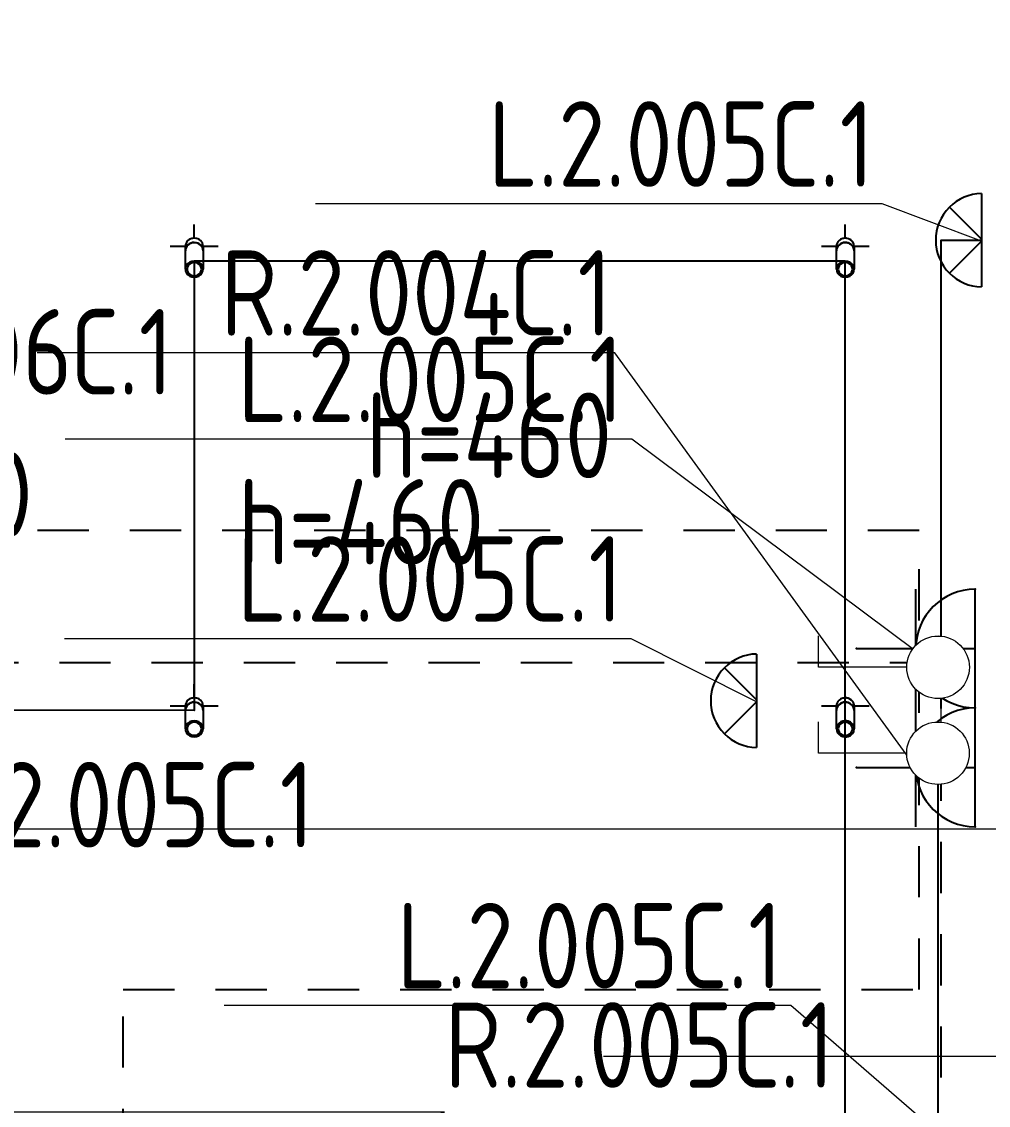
# Model space of a CAD drawing. Header units: millimetres. Extents: x -298345 to 861279, y -149517 to 72226.
# Drawn here: x 310313 to 313141, y 25408 to 28578 of the extents above; entities that cross this region are included whole.
import ezdxf
from ezdxf import colors
from ezdxf.entities.mleader import LeaderData, LeaderLine
from ezdxf.math import Vec2, Vec3

# ---------------------------------------------------------------- set-up
doc = ezdxf.new("R2010")
doc.units = ezdxf.units.MM
doc.linetypes.add('JIS_02_0.7', pattern=[1.35, 0.75, -0.6])
doc.layers.get('0').update_dxf_attribs({"plot": 0})
for name, color, linetype in [('0_UNC_1 Сети. Оборудование', 1, 'Continuous'), ('0_UNC_12 ДСУП. Оборудование', 104, 'Continuous'), ('0_UNC_12 ДСУП. Трассы', 104, 'Continuous'), ('0_UNC_2 Розетки. Трассы', 1, 'Continuous'), ('0_UNC_3 Свет. Выключатели 230', 1, 'Continuous'), ('0_UNC_3 Свет. Выключатели 230. Трассы', 1, 'Continuous'), ('0_UNC_3 Свет. Трассы', 1, 'Continuous'), ('0_UNC_3.2 Аварийный свет. Оборудование', 1, 'Continuous'), ('ВиК. Оборудование', 1, 'Continuous')]:
    doc.layers.add(name, color=color, linetype=linetype)
doc.layers.add('0_UNC_2 Розетки. Оборудование', color=7, linetype='Continuous', true_color=0x991b1e)
doc.layers.add('0_UNC_3 Свет. Оборудование', color=7, linetype='Continuous', true_color=0x991b1e)
doc.styles.add('Unecom', font='GOST2304A_0.ttf', dxfattribs={"height": 2.5})

# ---------------------------------------------------------------- blocks, each defined once
blk = doc.blocks.new('_None')
blk = doc.blocks.new('*U317')
at = {"color": 0, "linetype": 'ByBlock', "lineweight": -2}
for points in [[(0, 1.737), (0, -1.737)], [(1.737, 1.737), (1.737, -1.737)]]:
    blk.add_lwpolyline(points, dxfattribs=at)
at = {"color": 0, "ltscale": 0.4}
blk.add_lwpolyline([(3.475, 0), (0, 0)], dxfattribs=at)
at = {"color": 0, "linetype": 'ByBlock', "lineweight": -2}
blk.add_arc((0, 0), 1.737, 270, 90, dxfattribs=at)
for p in [(0, 1.737), (3.475, 0), (0, -1.737)]:
    blk.add_point(p, dxfattribs=at)
at = {"color": 18, "true_color": 0x000000, "style": 'Unecom', "flags": 1}
for tag, p in [('НАЗНАЧЕНИЕ', (-2.52, 0.678)), ('ГРУППА', (-2.52, -2.272))]:
    blk.add_attdef(tag, p, '', height=2.5, rotation=180, dxfattribs=at)
at = {"layer": 'Defpoints', "style": 'Unecom'}
for tag, p in [('АТРИБУТ', (12.974, 0.678)), ('МОДЕЛЬ', (12.974, -2.272))]:
    blk.add_attdef(tag, p, '', height=2.5, rotation=180, dxfattribs=at)
blk = doc.blocks.new('*U112')
at = {"color": 0}
blk.add_wipeout([(-0.867, 0.857), (-0.864, 0.935), (-0.849, 1.041), (-0.806, 1.186), (-0.751, 1.301), (-0.648, 1.44), (-0.501, 1.575), (-0.34, 1.661), (-0.16, 1.719), (0.007, 1.733), (0.198, 1.711), (0.389, 1.64), (0.524, 1.558), (0.642, 1.449), (0.758, 1.3), (0.813, 1.168), (0.85, 1.021), (0.863, 0.87), (0.856, 0.748), (0.834, 0.63), (0.785, 0.505), (0.707, 0.365), (0.629, 0.271), (0.522, 0.175), (0.379, 0.087), (0.199, 0.027), (0, 0), (-0.126, 0.012), (-0.303, 0.055), (-0.47, 0.138), (-0.589, 0.231), (-0.721, 0.391), (-0.796, 0.536), (-0.855, 0.723)], dxfattribs=at)
blk.add_wipeout([(-0.867, 0.867), (-0.862, 0.958), (-0.842, 1.074), (-0.806, 1.186), (-0.751, 1.301), (-0.687, 1.396), (-0.608, 1.485), (-0.501, 1.575), (-0.409, 1.632), (-0.271, 1.691), (-0.16, 1.719), (-0.037, 1.733), (0.05, 1.733), (0.198, 1.711), (0.339, 1.665), (0.438, 1.615), (0.555, 1.533), (0.642, 1.449), (0.727, 1.34), (0.789, 1.228), (0.838, 1.09), (0.863, 0.952), (0.863, 0.788), (0.834, 0.63), (0.775, 0.477), (0.707, 0.365), (0.629, 0.271), (0.522, 0.175), (0.411, 0.104), (0.281, 0.047), (0.117, 0.008), (-0.059, 0.002), (-0.194, 0.022), (-0.346, 0.072), (-0.47, 0.138), (-0.589, 0.231), (-0.679, 0.328), (-0.763, 0.455), (-0.83, 0.617), (-0.86, 0.757)], dxfattribs=at)
at = {"color": 0, "lineweight": 13}
blk.add_lwpolyline([(0, 1.734), (0, 4.179), (0.867, 4.179)], dxfattribs=at)
blk.add_circle((0, 0.867), 0.867, dxfattribs=at)
blk.add_circle((0, 0.867), 0.867, dxfattribs=at)
blk.add_circle((0, 0.867), 0.867, dxfattribs=at)
blk.add_circle((0, 0.867), 0.867, dxfattribs=at)
blk.add_circle((0, 0.867), 0.867, dxfattribs=at)
blk.add_circle((0, 0.867), 0.867, dxfattribs=at)
at = {"color": 0, "style": 'Unecom', "flags": 9}
for tag in ['ГРУППА', 'НАИМЕНОВАНИЕ']:
    blk.add_attdef(tag, (0, 0), '', height=2.5, dxfattribs=at)
blk = doc.blocks.new('Светильник настенный типовой - Бра_ Тип 1-V47-План групп освещения и выключателей подвального этажа на отм_-7_200_М1_50')
at = {"color": 0}
for p, q in [((-148.6, -141.7), (-8.8, -2)), ((-8.8, -2), (-148.6, -141.7)), ((140, -141.7), (0.3, -2)), ((0.3, -2), (140, -141.7))]:
    blk.add_line(p, q, dxfattribs=at)
blk.add_lwpolyline([(-208.3, -2), (199.8, -2)], dxfattribs=at)
for start, end in [(181.2879, 225), (315, 358.7121), (225, 315)]:
    blk.add_arc((-4.3, 2.6), 204.1, start, end, dxfattribs=at)
at = {"color": 0, "style": 'Unecom'}
for tag, p, flags in [('НАЗНАЧЕНИЕ', (-456.2, 281.8), 1), ('ГРУППА', (-456.2, 278.9), 9)]:
    blk.add_attdef(tag, p, '', height=2.5, rotation=180, dxfattribs=dict(at, flags=flags))
for tag, p in [('АТРИБУТ', (-440.7, 281.8)), ('МОДЕЛЬ', (-440.7, 278.9))]:
    blk.add_attdef(tag, p, '', height=2.5, rotation=180, dxfattribs=at)
at = {"color": 0, "style": 'Unecom', "flags": 9}
blk.add_attdef('НАИМЕНОВАНИЕ', (0, 0), '', height=2.5, dxfattribs=at)
blk = doc.blocks.new('Светильникпотол_тке _3_30013')
at = {"color": 0}
for p, q in [((5115, 17339), (5115, 17379.1)), ((5045, 17315.5), (5089.1, 17315.5)), ((5089, 17303), (5089, 17315.5)), ((5089, 17315.4), (5089, 17315.5)), ((5141, 17315.5), (5141, 17303)), ((5141, 17315.5), (5141, 17315.4)), ((5141, 17315.5), (5185, 17315.5)), ((5089, 17248.6), (5089, 17302.1)), ((5141, 17302.1), (5141, 17248.6))]:
    blk.add_line(p, q, dxfattribs=at)
for centre, major_axis, start_param, end_param in [((5115, 17315.4), (26, 0), 1.570796, 3.141593), ((5115, 17303), (26, 0), 1.570796, 3.141593), ((5115, 17302.1), (26, 0), 1.570796, 3.141593), ((5115, 17315.5), (26, 0), 1.570796, 2.617994), ((5115, 17315.5), (26, 0), 1.570796, 2.617994), ((5115, 17315.5), (26, 0), 0.523599, 1.570796), ((5115, 17315.5), (26, 0), 0.523599, 1.570796), ((5115, 17315.4), (26, 0), 0, 1.570796), ((5115, 17303), (26, 0), 0, 1.570796), ((5115, 17302.1), (26, 0), 0, 1.570796), ((5115, 17248.6), (26, 0), 1.570796, 4.712389), ((5115, 17248.6), (21, 0), 1.570796, 4.712389), ((5115, 17248.6), (26, 0), 4.712389, 7.853982), ((5115, 17248.6), (21, 0), 4.712389, 7.853982)]:
    blk.add_ellipse(centre, major_axis=major_axis, ratio=0.908508, start_param=start_param, end_param=end_param, dxfattribs=at)
at = {"color": 0, "style": 'Unecom', "flags": 9}
for tag in ['ГРУППА', 'МОЩНОСТЬ', 'НАИМЕНОВАНИЕ']:
    blk.add_attdef(tag, (0, 0), '', height=2.5, dxfattribs=at)
blk = doc.blocks.new('Светильникпотол_тке _3_30015')
at = {"color": 0}
for p, q in [((7020, 17339), (7020, 17379.1)), ((6950, 17315.5), (6994.1, 17315.5)), ((6994, 17303), (6994, 17315.5)), ((6994, 17315.4), (6994, 17315.5)), ((7046, 17315.5), (7046, 17303)), ((7046, 17315.5), (7046, 17315.4)), ((7046, 17315.5), (7090, 17315.5)), ((6994, 17248.6), (6994, 17302.1)), ((7046, 17302.1), (7046, 17261.2)), ((7046, 17261.2), (7046, 17259.3)), ((7046, 17258.3), (7046, 17256.3)), ((7046, 17256.3), (7046, 17255.3)), ((7046, 17255.2), (7046, 17248.6))]:
    blk.add_line(p, q, dxfattribs=at)
for centre, major_axis, start_param, end_param in [((7020, 17315.4), (26, 0), 1.570796, 3.141593), ((7020, 17303), (26, 0), 1.570796, 3.141593), ((7020, 17302.1), (26, 0), 1.570796, 3.141593), ((7020, 17315.5), (26, 0), 1.570796, 2.617994), ((7020, 17315.5), (26, 0), 1.570796, 2.617994), ((7020, 17315.5), (26, 0), 1.412725, 1.570796), ((7020, 17315.5), (26, 0), 1.412725, 1.570796), ((7020, 17315.4), (26, 0), 1.412575, 1.570796), ((7020, 17303), (26, 0), 1.390266, 1.570796), ((7020, 17302.1), (26, 0), 1.388769, 1.570796), ((7020, 17315.5), (26, 0), 1.342283, 1.3943), ((7020, 17315.5), (26, 0), 1.342283, 1.3943), ((7020, 17315.4), (26, 0), 1.342538, 1.3945), ((7020, 17303), (26, 0), 1.311554, 1.371084), ((7020, 17302.1), (26, 0), 1.310029, 1.366162), ((7020, 17315.5), (26, 0), 0.523599, 1.308997), ((7020, 17315.5), (26, 0), 0.523599, 1.308997), ((7020, 17315.4), (26, 0), 0, 1.308997), ((7020, 17303), (26, 0), 1.258729, 1.308997), ((7020, 17302.1), (26, 0), 1.253896, 1.308997), ((7020, 17303), (26, 0), 0.785398, 1.243229), ((7020, 17302.1), (26, 0), 0.792275, 1.241708), ((7020, 17303), (26, 0), 0, 0.782701), ((7020, 17302.1), (26, 0), 0.523599, 0.785398), ((7020, 17302.1), (26, 0), 0, 0.503434), ((7020, 17248.6), (26, 0), 1.570796, 4.712389), ((7020, 17248.6), (21, 0), 1.570796, 4.712389), ((7020, 17248.6), (26, 0), 4.712389, 7.853982), ((7020, 17248.6), (21, 0), 4.712389, 7.853982)]:
    blk.add_ellipse(centre, major_axis=major_axis, ratio=0.908508, start_param=start_param, end_param=end_param, dxfattribs=at)
at = {"color": 0, "style": 'Unecom', "flags": 9}
for tag in ['ГРУППА', 'МОЩНОСТЬ', 'НАИМЕНОВАНИЕ']:
    blk.add_attdef(tag, (0, 0), '', height=2.5, dxfattribs=at)
blk = doc.blocks.new('Светильникпотол_тке _3_3006')
at = {"color": 0}
for p, q in [((2988.7, 14533.6), (2988.7, 14573.6)), ((2918.7, 14510), (2962.8, 14510)), ((2962.7, 14497.5), (2962.7, 14510)), ((2962.7, 14510), (2962.7, 14510)), ((2962.7, 14443.2), (2962.7, 14496.7)), ((3014.7, 14510), (3014.7, 14497.5)), ((3014.7, 14510), (3014.7, 14510)), ((3014.7, 14510), (3058.7, 14510)), ((3014.7, 14496.7), (3014.7, 14443.2))]:
    blk.add_line(p, q, dxfattribs=at)
for centre, major_axis, start_param, end_param in [((2988.7, 14510), (26, 0), 1.570796, 3.141593), ((2988.7, 14497.5), (26, 0), 1.570796, 3.141593), ((2988.7, 14496.7), (26, 0), 1.570796, 3.141593), ((2988.7, 14510), (26, 0), 1.570796, 2.617994), ((2988.7, 14510), (26, 0), 1.570796, 2.617994), ((2988.7, 14510), (26, 0), 0.523599, 1.570796), ((2988.7, 14510), (26, 0), 0.523599, 1.570796), ((2988.7, 14510), (26, 0), 0, 1.570796), ((2988.7, 14497.5), (26, 0), 0, 1.570796), ((2988.7, 14496.7), (26, 0), 0, 1.570796), ((2988.7, 14443.2), (26, 0), 1.570796, 4.712389), ((2988.7, 14443.2), (-21, 0), 4.712389, 7.853982), ((2988.7, 14443.2), (26, 0), 4.712389, 7.853982), ((2988.7, 14443.2), (21, 0), 4.712389, 7.853982)]:
    blk.add_ellipse(centre, major_axis=major_axis, ratio=0.908508, start_param=start_param, end_param=end_param, dxfattribs=at)
at = {"color": 0, "style": 'Unecom', "flags": 9}
for tag in ['ГРУППА', 'МОЩНОСТЬ', 'НАИМЕНОВАНИЕ']:
    blk.add_attdef(tag, (0, 0), '', height=2.5, dxfattribs=at)
blk = doc.blocks.new('Светильникпотол_тке _3_30017')
at = {"color": 0}
for p, q in [((7020, 15994.4), (7020, 16034.5)), ((6950, 15970.9), (6994.1, 15970.9)), ((6994, 15958.4), (6994, 15970.9)), ((6994, 15970.8), (6994, 15970.9)), ((6994, 15904), (6994, 15957.5)), ((7046, 15970.9), (7046, 15958.4)), ((7046, 15970.9), (7046, 15970.8)), ((7046, 15970.9), (7048, 15970.9)), ((7046, 15957.5), (7046, 15904)), ((7048, 15970.9), (7090, 15970.9))]:
    blk.add_line(p, q, dxfattribs=at)
for centre, major_axis, start_param, end_param in [((7020, 15970.8), (26, 0), 1.570796, 3.141593), ((7020, 15958.4), (26, 0), 1.570796, 3.141593), ((7020, 15957.5), (26, 0), 1.570796, 3.141593), ((7020, 15970.9), (26, 0), 1.570796, 2.617994), ((7020, 15970.9), (26, 0), 1.570796, 2.617994), ((7020, 15970.9), (26, 0), 1.255946, 1.570796), ((7020, 15970.9), (26, 0), 1.255946, 1.570796), ((7020, 15970.8), (26, 0), 1.255946, 1.570796), ((7020, 15958.4), (26, 0), 1.255946, 1.570796), ((7020, 15957.5), (26, 0), 1.255946, 1.570796), ((7020, 15970.9), (26, 0), 0.523599, 1.255946), ((7020, 15970.9), (26, 0), 0.523599, 1.255946), ((7020, 15970.8), (26, 0), 1.047198, 1.255946), ((7020, 15958.4), (26, 0), 0, 1.255946), ((7020, 15957.5), (26, 0), 1.047198, 1.255946), ((7020, 15970.8), (26, 0), 0.785398, 1.047198), ((7020, 15957.5), (26, 0), 0, 1.047198), ((7020, 15970.8), (26, 0), 0.523599, 0.785398), ((7020, 15970.8), (26, 0), 0.261799, 0.523599), ((7020, 15970.8), (26, 0), 0, 0.261799), ((7020, 15904), (26, 0), 1.570796, 4.712389), ((7020, 15904), (21, 0), 1.570796, 4.712389), ((7020, 15904), (26, 0), 1.255946, 1.570796), ((7020, 15904), (21, 0), 1.176422, 1.570796), ((7020, 15904), (26, 0), 5.02724, 7.539131), ((7020, 15904), (21, 0), 0, 1.176422), ((7020, 15904), (21, 0), 4.712389, 5.106763), ((7020, 15904), (26, 0), 4.712389, 5.02724), ((7020, 15904), (21, 0), 5.106763, 6.283185)]:
    blk.add_ellipse(centre, major_axis=major_axis, ratio=0.908508, start_param=start_param, end_param=end_param, dxfattribs=at)
at = {"color": 0, "style": 'Unecom', "flags": 9}
for tag in ['ГРУППА', 'МОЩНОСТЬ', 'НАИМЕНОВАНИЕ']:
    blk.add_attdef(tag, (0, 0), '', height=2.5, dxfattribs=at)

msp = doc.modelspace()

# ---------------------------------------------------------------- linework, layer by layer
at = {"layer": '0_UNC_2 Розетки. Трассы', "color": 1, "linetype": 'JIS_02_0.7', "ltscale": 200}
msp.add_lwpolyline([(311148.6, 21230.3), (311148.6, 20658.6), (310610.1, 20658.6), (310610.1, 25746.9), (312938.9, 25746.9), (312938.9, 27090.2), (309711.4, 27090.2), (309711.4, 25580.7)], dxfattribs=at)
at = {"layer": '0_UNC_3 Свет. Выключатели 230. Трассы', "linetype": 'JIS_02_0.7', "ltscale": 200}
msp.add_lwpolyline([(311175.9, 21264.3), (311175.9, 20567.4), (310010, 20567.4), (309910, 20667.4), (309910, 23091.5), (309634.2, 23091.5), (309634.2, 24019.1), (310691.4, 24019.1), (310691.4, 24949.4), (313003, 24949.4), (313003, 26703.1), (309627.9, 26703.1), (309627.9, 25457.9)], dxfattribs=at)
at = {"layer": '0_UNC_3 Свет. Трассы'}
for points in [[(313003, 26681.3), (313003, 27939), (313120.6, 27939)], [(309634.2, 23091.5), (309634.2, 23469.4), (310162.6, 23468.6), (310162.6, 25207.8), (312722.6, 25207.8), (312722.6, 27878), (310817.6, 27878), (310817.6, 26563.2), (309742.6, 26564.1)], [(312993.7, 26438.5), (312993.7, 25231), (313101.3, 25231)]]:
    msp.add_lwpolyline(points, dxfattribs=at)

# ---------------------------------------------------------------- block references
at = {"layer": '0_UNC_2 Розетки. Оборудование', "xscale": 100, "yscale": 100, "zscale": 100, "rotation": 180}
for p in [(313102.6, 26744.5), (313102.6, 26397)]:
    msp.add_blockref('*U317', p, dxfattribs=at)
at = {"layer": '0_UNC_3 Свет. Оборудование', "xscale": 0.6700019424210495, "yscale": 0.6700019424210495, "zscale": 0.6700019424210495, "rotation": 270}
for p in [(313122, 27936.1), (312463.7, 26589)]:
    msp.add_blockref('Светильник настенный типовой - Бра_ Тип 1-V47-План групп освещения и выключателей подвального этажа на отм_-7_200_М1_50', p, dxfattribs=at)
at = {"layer": '0_UNC_3 Свет. Оборудование'}
for name, p in [('Светильникпотол_тке _3_30013', (305702.6, 10605.7)), ('Светильникпотол_тке _3_30015', (305702.6, 10605.7)), ('Светильникпотол_тке _3_3006', (307828.9, 12066.6)), ('Светильникпотол_тке _3_30017', (305702.6, 10605.7))]:
    msp.add_blockref(name, p, dxfattribs=at)

# ---------------------------------------------------------------- leaders
at = {"layer": '0_UNC_1 Сети. Оборудование'}
ml = msp.add_multileader_mtext('Standard', dxfattribs=at)
ml.set_content('ENC211\\Pот ЩСПЗ.ХБК', color=7, style='Unecom')
ml.set_leader_properties(color=7, linetype='ByLayer', lineweight=13)
ml.set_arrow_properties(name='NONE')
ml.build(insert=Vec2(0, 0))
ml.multileader.update_dxf_attribs({"has_dogleg": 0, "text_left_attachment_type": 6, "text_right_attachment_type": 6, "text_bottom_attachment_type": 10, "arrow_head_size": 0, "scale": 150})
ctx = ml.context
ctx.base_point, ctx.scale, ctx.char_height, ctx.arrow_head_size, ctx.landing_gap_size, ctx.plane_origin = Vec3(173843.4, 27294.6), 150, 270, 0, 3, Vec3(157722.1, 25073.9)
ctx.left_attachment, ctx.right_attachment, ctx.top_attachment = 6, 6, 10
notes = []
notes.append((ctx, [(1, (1, 1, 0), (175637.5, 27294.6), (-1, 0), 12, [(0, [(176526.8, 26265.6)], 0, [])])]))
ctx.mtext.insert, ctx.mtext.width, ctx.mtext.flow_direction = Vec3(173846.4, 27618.6), 3947.77, 5
at = {"layer": '0_UNC_12 ДСУП. Оборудование', "ltscale": 200}
ml = msp.add_multileader_mtext('Standard', dxfattribs=at)
ml.set_content('РЕ.2.005C.1\\PПУГВ 1х2,5', color=7, style='Unecom')
ml.set_leader_properties(color=7, linetype='ByLayer', lineweight=13)
ml.build(insert=Vec2(0, 0))
ml.multileader.update_dxf_attribs({"text_left_attachment_type": 6, "text_right_attachment_type": 8, "text_bottom_attachment_type": 10, "dogleg_length": 1, "arrow_head_size": 100, "scale": 100})
ctx = ml.context
ctx.base_point, ctx.scale, ctx.char_height, ctx.arrow_head_size, ctx.landing_gap_size, ctx.plane_origin = Vec3(313870.4, 25515.4), 100, 300, 100, 200, Vec3(303893.1, 18303.8)
ctx.left_attachment, ctx.right_attachment, ctx.top_attachment = 6, 8, 10
notes.append((ctx, [(0, (1, 1, 0), (313770.4, 25515.4), (1, 0), 100, [(0, [(312852.6, 23002.6)], 0, [])])]))
ctx.mtext.insert, ctx.mtext.flow_direction = Vec3(314070.4, 25875.4), 5
at = {"layer": '0_UNC_12 ДСУП. Трассы', "ltscale": 2}
ml = msp.add_multileader_mtext('Standard', dxfattribs=at)
ml.set_content('Спуск кабельных линий на первый этаж', color=7, style='Unecom')
ml.set_leader_properties(color=7, linetype='ByLayer', lineweight=13)
ml.set_arrow_properties(name='NONE')
ml.build(insert=Vec2(0, 0))
ml.multileader.update_dxf_attribs({"text_left_attachment_type": 6, "text_right_attachment_type": 6, "text_bottom_attachment_type": 10, "dogleg_length": 0, "arrow_head_size": 0, "scale": 150})
ctx = ml.context
ctx.base_point, ctx.scale, ctx.char_height, ctx.arrow_head_size, ctx.landing_gap_size, ctx.plane_origin = Vec3(301607.1, 25241.7), 150, 375, 0, 3, Vec3(312853.2, 25665.6)
ctx.left_attachment, ctx.right_attachment, ctx.top_attachment, ctx.text_align_type = 6, 6, 10, 2
notes.append((ctx, [(0, (1, 1, 0), (304772.6, 25241.7), (-1, 0), 0, [(0, [(311192.2, 21672.3)], 0, [])])]))
ctx.mtext.insert, ctx.mtext.width, ctx.mtext.alignment, ctx.mtext.flow_direction = Vec3(304769.6, 25691.7), 3570.512, 3, 5
at = {"layer": '0_UNC_2 Розетки. Оборудование', "color": 7, "ltscale": 200}
ml = msp.add_multileader_mtext('Standard', dxfattribs=at)
ml.set_content('R.2.004С.1\\Ph=460', color=7, style='Unecom')
ml.set_leader_properties(color=7, linetype='ByLayer', lineweight=13)
ml.set_arrow_properties(name='NONE')
ml.build(insert=Vec2(0, 0))
ml.multileader.update_dxf_attribs({"text_left_attachment_type": 6, "text_right_attachment_type": 6, "text_bottom_attachment_type": 10, "dogleg_length": 0.08, "arrow_head_size": 100, "scale": 100})
ctx = ml.context
ctx.base_point, ctx.scale, ctx.char_height, ctx.arrow_head_size, ctx.landing_gap_size, ctx.plane_origin = Vec3(310841.8, 27610), 100, 250, 100, 0, Vec3(23234.9, -9898)
ctx.left_attachment, ctx.right_attachment, ctx.top_attachment, ctx.text_align_type = 6, 6, 10, 2
notes.append((ctx, [(1, (1, 1, 0), (312048, 27610), (-1, 0), 8, [(1, [(312928.9, 26397)], 0, [])])]))
ctx.mtext.insert, ctx.mtext.alignment, ctx.mtext.flow_direction = Vec3(312040, 27910), 3, 5
ml = msp.add_multileader_mtext('Standard', dxfattribs=at)
ml.set_content('R.2.002С.1\\Ph=900', color=7, style='Unecom')
ml.set_leader_properties(color=7, linetype='ByLayer', lineweight=13)
ml.set_arrow_properties(name='NONE')
ml.build(insert=Vec2(0, 0))
ml.multileader.update_dxf_attribs({"text_left_attachment_type": 6, "text_right_attachment_type": 6, "text_bottom_attachment_type": 10, "dogleg_length": 0.08, "arrow_head_size": 100, "scale": 100})
ctx = ml.context
ctx.base_point, ctx.scale, ctx.char_height, ctx.arrow_head_size, ctx.landing_gap_size, ctx.plane_origin = Vec3(313696.3, 25551.3), 100, 250, 100, 0, Vec3(25088.4, -10548.1)
ctx.left_attachment, ctx.right_attachment, ctx.top_attachment = 6, 6, 10
notes.append((ctx, [(0, (1, 1, 0), (313688.3, 25551.3), (1, 0), 8, [(1, [(313465.2, 26160.7)], 0, [])])]))
ctx.mtext.insert, ctx.mtext.flow_direction = Vec3(313696.3, 25851.3), 5
ml = msp.add_multileader_mtext('Standard', dxfattribs=at)
ml.set_content('R.2.005С.1\\Ph=670\\PПолотенцесуш.', color=7, style='Unecom')
ml.set_leader_properties(color=7, linetype='ByLayer', lineweight=13)
ml.set_arrow_properties(name='NONE')
ml.build(insert=Vec2(0, 0))
ml.multileader.update_dxf_attribs({"text_left_attachment_type": 6, "text_right_attachment_type": 6, "text_bottom_attachment_type": 10, "dogleg_length": 0.08, "arrow_head_size": 100, "scale": 100})
ctx = ml.context
ctx.base_point, ctx.scale, ctx.char_height, ctx.arrow_head_size, ctx.landing_gap_size, ctx.plane_origin = Vec3(311550, 25388.7), 100, 250, 100, 0, Vec3(22936.5, -12445.4)
ctx.left_attachment, ctx.right_attachment, ctx.top_attachment = 6, 6, 10
notes.append((ctx, [(0, (1, 1, 0), (311542, 25388.7), (1, 0), 8, [(0, [(311025.1, 24263.2)], 0, [])])]))
ctx.mtext.insert, ctx.mtext.flow_direction = Vec3(311550, 25710), 5
at = {"layer": '0_UNC_3 Свет. Выключатели 230', "color": 7, "ltscale": 200}
ml = msp.add_multileader_mtext('Standard', dxfattribs=at)
ml.set_content('L.2.006С.1\\Ph=600', color=7, style='Unecom')
ml.set_leader_properties(color=7, linetype='ByLayer', lineweight=13)
ml.set_arrow_properties(name='NONE')
ml.build(insert=Vec2(0, 0))
ml.multileader.update_dxf_attribs({"text_left_attachment_type": 6, "text_right_attachment_type": 6, "text_bottom_attachment_type": 10, "dogleg_length": 0.08, "arrow_head_size": 100, "scale": 100})
ctx = ml.context
ctx.base_point, ctx.scale, ctx.char_height, ctx.arrow_head_size, ctx.landing_gap_size, ctx.plane_origin = Vec3(309637.6, 27437.6), 100, 250, 100, 0, Vec3(17123.7, -9520)
ctx.left_attachment, ctx.right_attachment, ctx.top_attachment = 6, 6, 10
notes.append((ctx, [(0, (1, 1, 0), (309629.6, 27437.6), (1, 0), 8, [(1, [(309268, 27441.4), (309268, 26570.4)], 0, [])])]))
ctx.mtext.insert, ctx.mtext.flow_direction = Vec3(309637.6, 27737.6), 5
ml = msp.add_multileader_mtext('Standard', dxfattribs=at)
ml.set_content('L.2.005C.1\\Ph=460', color=7, style='Unecom')
ml.set_leader_properties(color=7, linetype='ByLayer', lineweight=13)
ml.set_arrow_properties(name='NONE')
ml.build(insert=Vec2(0, 0))
ml.multileader.update_dxf_attribs({"text_left_attachment_type": 6, "text_right_attachment_type": 6, "text_bottom_attachment_type": 10, "dogleg_length": 0.08, "arrow_head_size": 100, "scale": 100})
ctx = ml.context
ctx.base_point, ctx.scale, ctx.char_height, ctx.arrow_head_size, ctx.landing_gap_size, ctx.plane_origin = Vec3(310945, 27357), 100, 250, 100, 0, Vec3(20055.6, -9559.2)
ctx.left_attachment, ctx.right_attachment, ctx.top_attachment = 6, 6, 10
notes.append((ctx, [(1, (1, 1, 0), (312097.5, 27357), (-1, 0), 8, [(0, [(313003, 26468.3), (313003, 26681.3)], 0, [])])]))
ctx.mtext.insert, ctx.mtext.flow_direction = Vec3(310945, 27657), 5
ml = msp.add_multileader_mtext('Standard', dxfattribs=at)
ml.set_content('L.2.005C.1', color=7, style='Unecom')
ml.set_leader_properties(color=7, linetype='ByLayer', lineweight=13)
ml.set_arrow_properties(name='NONE')
ml.build(insert=Vec2(0, 0))
ml.multileader.update_dxf_attribs({"text_left_attachment_type": 6, "text_right_attachment_type": 6, "text_bottom_attachment_type": 10, "dogleg_length": 0.08, "arrow_head_size": 100, "scale": 100})
ctx = ml.context
ctx.base_point, ctx.scale, ctx.char_height, ctx.arrow_head_size, ctx.landing_gap_size, ctx.plane_origin = Vec3(310039.7, 26112.9), 100, 250, 100, 0, Vec3(18281.9, -11399.4)
ctx.left_attachment, ctx.right_attachment, ctx.top_attachment = 6, 6, 10
notes.append((ctx, [(0, (1, 1, 0), (310031.7, 26112.9), (1, 0), 8, [(0, [(309627.9, 25457.9)], 0, [])])]))
ctx.mtext.insert, ctx.mtext.flow_direction = Vec3(310039.7, 26412.9), 5
ml = msp.add_multileader_mtext('Standard', dxfattribs=at)
ml.set_content('L.2.002C.1\\Ph=900', color=7, style='Unecom')
ml.set_leader_properties(color=7, linetype='ByLayer', lineweight=13)
ml.set_arrow_properties(name='NONE')
ml.build(insert=Vec2(0, 0))
ml.multileader.update_dxf_attribs({"text_left_attachment_type": 6, "text_right_attachment_type": 6, "text_bottom_attachment_type": 10, "dogleg_length": 0.08, "arrow_head_size": 100, "scale": 100})
ctx = ml.context
ctx.base_point, ctx.scale, ctx.char_height, ctx.arrow_head_size, ctx.landing_gap_size, ctx.plane_origin = Vec3(314437.9, 24991.5), 100, 250, 100, 0, Vec3(22067.5, -10951.6)
ctx.left_attachment, ctx.right_attachment, ctx.top_attachment = 6, 6, 10
notes.append((ctx, [(0, (1, 1, 0), (314429.9, 24991.5), (1, 0), 8, [(0, [(313413.5, 25905.7)], 0, [])])]))
ctx.mtext.insert, ctx.mtext.flow_direction = Vec3(314437.9, 25291.5), 5
at = {"layer": '0_UNC_3 Свет. Оборудование', "color": 7, "ltscale": 200}
ml = msp.add_multileader_mtext('Standard', dxfattribs=at)
ml.set_content('L.2.005C.1', color=7, style='Unecom')
ml.set_leader_properties(color=7, linetype='ByLayer', lineweight=13)
ml.set_arrow_properties(name='NONE')
ml.build(insert=Vec2(0, 0))
ml.multileader.update_dxf_attribs({"text_left_attachment_type": 6, "text_right_attachment_type": 6, "text_bottom_attachment_type": 10, "dogleg_length": 0.08, "arrow_head_size": 100, "scale": 100})
ctx = ml.context
ctx.base_point, ctx.scale, ctx.char_height, ctx.arrow_head_size, ctx.landing_gap_size, ctx.plane_origin = Vec3(311678.1, 28045.4), 100, 250, 100, 0, Vec3(20568.4, -8206.8)
ctx.left_attachment, ctx.right_attachment, ctx.top_attachment = 6, 6, 10
notes.append((ctx, [(1, (1, 1, 0), (312830.7, 28045.4), (-1, 0), 8, [(1, [(313120.6, 27935.9)], 0, [])])]))
ctx.mtext.insert, ctx.mtext.flow_direction = Vec3(311678.1, 28345.4), 5
ml = msp.add_multileader_mtext('Standard', dxfattribs=at)
ml.set_content('L.2.005C.1', color=7, style='Unecom')
ml.set_leader_properties(color=7, linetype='ByLayer', lineweight=13)
ml.set_arrow_properties(name='NONE')
ml.build(insert=Vec2(0, 0))
ml.multileader.update_dxf_attribs({"text_left_attachment_type": 6, "text_right_attachment_type": 6, "text_bottom_attachment_type": 10, "dogleg_length": 0.08, "arrow_head_size": 100, "scale": 100})
ctx = ml.context
ctx.base_point, ctx.scale, ctx.char_height, ctx.arrow_head_size, ctx.landing_gap_size, ctx.plane_origin = Vec3(310943.3, 26773.1), 100, 250, 100, 0, Vec3(19910.2, -9553.9)
ctx.left_attachment, ctx.right_attachment, ctx.top_attachment = 6, 6, 10
notes.append((ctx, [(1, (1, 1, 0), (312095.9, 26773.1), (-1, 0), 8, [(1, [(312462.4, 26588.8)], 0, [])])]))
ctx.mtext.insert, ctx.mtext.flow_direction = Vec3(310943.3, 27073.1), 5
ml = msp.add_multileader_mtext('Standard', dxfattribs=at)
ml.set_content('L.2.001C.1\\Ph=1510\\Pрасположение блока питания для подсветки определить по месту, управление осуществляется коммутацией цепи 230v', color=7, style='Unecom')
ml.set_leader_properties(color=7, linetype='ByLayer', lineweight=13)
ml.set_arrow_properties(name='NONE')
ml.build(insert=Vec2(0, 0))
ml.multileader.update_dxf_attribs({"text_left_attachment_type": 6, "text_right_attachment_type": 6, "text_bottom_attachment_type": 10, "dogleg_length": 0.08, "arrow_head_size": 100, "scale": 100})
ctx = ml.context
ctx.base_point, ctx.scale, ctx.char_height, ctx.arrow_head_size, ctx.landing_gap_size, ctx.plane_origin = Vec3(325664.9, 26216), 100, 250, 100, 0, Vec3(28674.5, -13181.5)
ctx.left_attachment, ctx.right_attachment, ctx.top_attachment = 6, 6, 10
notes.append((ctx, [(0, (1, 1, 0), (325656.9, 26216), (1, 0), 8, [(1, [(320612.6, 23565.7)], 0, [])])]))
ctx.mtext.insert, ctx.mtext.width, ctx.mtext.flow_direction = Vec3(325664.9, 26537.3), 5128.371, 5
ml = msp.add_multileader_mtext('Standard', dxfattribs=at)
ml.set_content('L.2.005C.1', color=7, style='Unecom')
ml.set_leader_properties(color=7, linetype='ByLayer', lineweight=13)
ml.set_arrow_properties(name='NONE')
ml.build(insert=Vec2(0, 0))
ml.multileader.update_dxf_attribs({"text_left_attachment_type": 6, "text_right_attachment_type": 6, "text_bottom_attachment_type": 10, "dogleg_length": 0.08, "arrow_head_size": 100, "scale": 100})
ctx = ml.context
ctx.base_point, ctx.scale, ctx.char_height, ctx.arrow_head_size, ctx.landing_gap_size, ctx.plane_origin = Vec3(311410.3, 25700.5), 100, 250, 100, 0, Vec3(20549.1, -10908.6)
ctx.left_attachment, ctx.right_attachment, ctx.top_attachment = 6, 6, 10
notes.append((ctx, [(1, (1, 1, 0), (312562.8, 25700.5), (-1, 0), 8, [(1, [(313101.3, 25234.1)], 0, [])])]))
ctx.mtext.insert, ctx.mtext.flow_direction = Vec3(311410.3, 26000.5), 5
at = {"layer": '0_UNC_3.2 Аварийный свет. Оборудование'}
ml = msp.add_multileader_mtext('Standard', dxfattribs=at)
ml.set_content('AL.1.005.1', color=7, style='Unecom')
ml.set_leader_properties(color=7, linetype='ByLayer', lineweight=13)
ml.set_arrow_properties(name='NONE')
ml.build(insert=Vec2(0, 0))
ml.multileader.update_dxf_attribs({"text_left_attachment_type": 6, "text_right_attachment_type": 6, "text_bottom_attachment_type": 10, "dogleg_length": 0, "arrow_head_size": 0, "scale": 75})
ctx = ml.context
ctx.base_point, ctx.scale, ctx.char_height, ctx.arrow_head_size, ctx.landing_gap_size, ctx.plane_origin = Vec3(322919.9, 25917.8), 75, 180, 0, 1.5, Vec3(325816.9, 29141.1)
ctx.left_attachment, ctx.right_attachment, ctx.top_attachment, ctx.text_align_type = 6, 6, 10, 2
notes.append((ctx, [(0, (1, 1, 0), (323734.4, 25917.8), (-1, 0), 0, [(0, [(323782.8, 25605.2)], 0, [])])]))
ctx.mtext.insert, ctx.mtext.width, ctx.mtext.alignment, ctx.mtext.flow_direction = Vec3(323732.9, 26133.8), 1785.256, 3, 5
at = {"layer": 'ВиК. Оборудование', "ltscale": 2}
ml = msp.add_multileader_mtext('Standard', dxfattribs=at)
ml.set_content('К.2.14', color=7, style='Unecom')
ml.set_leader_properties(color=7, linetype='ByLayer', lineweight=13)
ml.set_arrow_properties(name='NONE')
ml.build(insert=Vec2(0, 0))
ml.multileader.update_dxf_attribs({"text_left_attachment_type": 6, "text_right_attachment_type": 6, "text_bottom_attachment_type": 10, "dogleg_length": 0, "arrow_head_size": 0, "scale": 100})
ctx = ml.context
ctx.base_point, ctx.scale, ctx.char_height, ctx.arrow_head_size, ctx.plane_origin = Vec3(199115.5, 28277.5), 100, 250, 0, Vec3(199213.7, 31727.9)
ctx.left_attachment, ctx.right_attachment, ctx.top_attachment = 6, 6, 10
notes.append((ctx, [(1, (1, 1, 0), (199115.5, 28277.5), (1, 0), 0, [(0, [(198096, 27734.5)], 0, [])])]))
ctx.mtext.insert, ctx.mtext.width, ctx.mtext.flow_direction = Vec3(199117.5, 28577.5), 2380.341, 5
ml = msp.add_multileader_mtext('Standard', dxfattribs=at)
ml.set_content('К.2.15', color=7, style='Unecom')
ml.set_leader_properties(color=7, linetype='ByLayer', lineweight=13)
ml.set_arrow_properties(name='NONE')
ml.build(insert=Vec2(0, 0))
ml.multileader.update_dxf_attribs({"text_left_attachment_type": 6, "text_right_attachment_type": 6, "text_bottom_attachment_type": 10, "dogleg_length": 0, "arrow_head_size": 0, "scale": 100})
ctx = ml.context
ctx.base_point, ctx.scale, ctx.char_height, ctx.arrow_head_size, ctx.plane_origin = Vec3(195216.8, 26180), 100, 250, 0, Vec3(195284.5, 30577.1)
ctx.left_attachment, ctx.right_attachment, ctx.top_attachment = 6, 6, 10
notes.append((ctx, [(1, (1, 1, 0), (195216.8, 26180), (1, 0), 0, [(0, [(194166.7, 26583.8)], 0, [])])]))
ctx.mtext.insert, ctx.mtext.width, ctx.mtext.flow_direction = Vec3(195218.8, 26480), 2380.341, 5
for ctx, leaders in notes:
    for number, flags, end, landing, length, lines in leaders:
        leader = LeaderData()
        leader.index, (leader.has_last_leader_line, leader.has_dogleg_vector, leader.attachment_direction) = number, flags
        leader.last_leader_point, leader.dogleg_vector, leader.dogleg_length = Vec3(end), Vec3(landing), length
        for number, points, colour, breaks in lines:
            line = LeaderLine()
            line.index, line.vertices, line.color, line.breaks = number, Vec3.list(points), colors.encode_raw_color(colour), breaks
            leader.lines.append(line)
        ctx.leaders.append(leader)

# ---------------------------------------------------------------- next in the draw order: block references
at = {"layer": '0_UNC_3 Свет. Выключатели 230', "color": 244, "true_color": 0x991b1e, "xscale": 105.6317492348601, "yscale": 105.6317492348601, "zscale": 105.6317492348601, "rotation": 90}
for p in [(313085.6, 26689.8), (313085.3, 26438.5)]:
    msp.add_blockref('*U112', p, dxfattribs=at)

# ---------------------------------------------------------------- next in the draw order: leaders
at = {"layer": '0_UNC_1 Сети. Оборудование'}
ml = msp.add_multileader_mtext('Standard', dxfattribs=at)
ml.set_content('ЩС-ВК.02 \\Pот ЩР-01\\PВxШxГ 600x400x200 мм', color=7, style='Unecom')
ml.set_leader_properties(color=7, linetype='ByLayer', lineweight=13)
ml.set_arrow_properties(name='NONE')
ml.build(insert=Vec2(0, 0))
ml.multileader.update_dxf_attribs({"has_dogleg": 0, "text_left_attachment_type": 6, "text_right_attachment_type": 6, "text_bottom_attachment_type": 10, "arrow_head_size": 0, "scale": 150})
ctx = ml.context
ctx.base_point, ctx.scale, ctx.char_height, ctx.arrow_head_size, ctx.landing_gap_size, ctx.plane_origin = Vec3(20042.2, 26636.4), 150, 350, 0, 3, Vec3(5103, 25662.2)
ctx.left_attachment, ctx.right_attachment, ctx.top_attachment = 6, 6, 10
notes = []
notes.append((ctx, [(1, (1, 1, 0), (23028.8, 26636.4), (-1, 0), 12, [(0, [(23079.1, 24172.7)], 0, [])])]))
ctx.mtext.insert, ctx.mtext.width, ctx.mtext.flow_direction = Vec3(20045.2, 27056.4), 3141.572, 5
for ctx, leaders in notes:
    for number, flags, end, landing, length, lines in leaders:
        leader = LeaderData()
        leader.index, (leader.has_last_leader_line, leader.has_dogleg_vector, leader.attachment_direction) = number, flags
        leader.last_leader_point, leader.dogleg_vector, leader.dogleg_length = Vec3(end), Vec3(landing), length
        for number, points, colour, breaks in lines:
            line = LeaderLine()
            line.index, line.vertices, line.color, line.breaks = number, Vec3.list(points), colors.encode_raw_color(colour), breaks
            leader.lines.append(line)
        ctx.leaders.append(leader)

doc.saveas('drawing.dxf')
